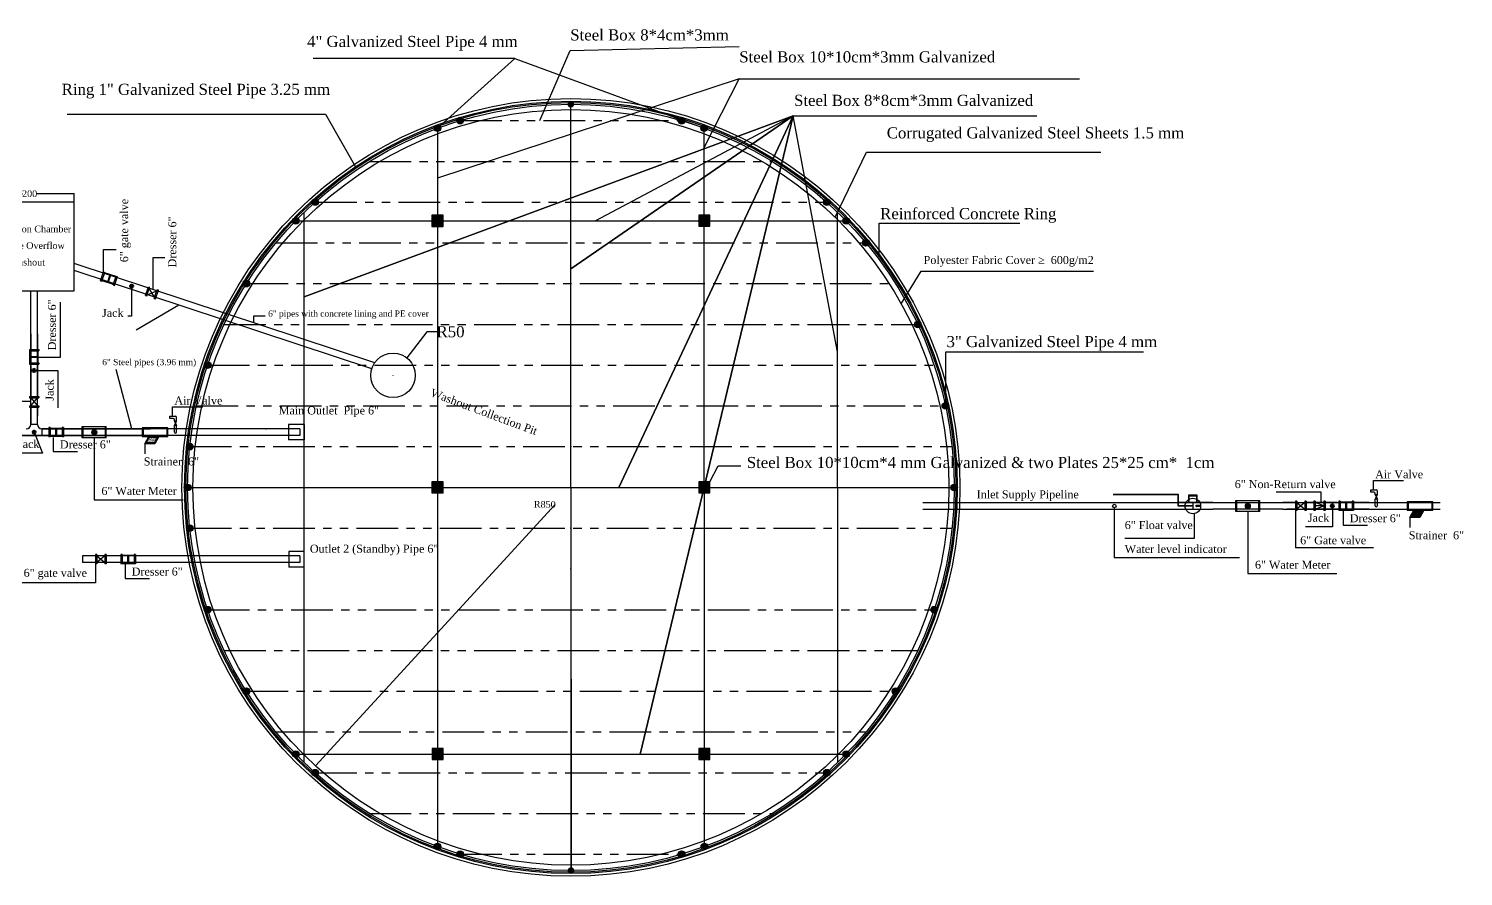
# Model space of a CAD drawing. Header units: centimetres. Extents: x 19229 to 24071, y 10219 to 13664.
# Drawn here: x 20845 to 24071, y 11757 to 13664 of the extents above; entities that cross this region are included whole.
import ezdxf

# ---------------------------------------------------------------- set-up
doc = ezdxf.new("R2010")
doc.units = ezdxf.units.CM
doc.linetypes.add('PHANTOM2', pattern=[1.25, 0.625, -0.125, 0.125, -0.125, 0.125, -0.125])
doc.layers.get('0').update_dxf_attribs({"linetype": 'CONTINUOUS'})
doc.layers.get('DEFPOINTS').update_dxf_attribs({"linetype": 'CONTINUOUS'})
doc.layers.add('DIM6', color=180, linetype='CONTINUOUS')
doc.styles.add('style2', font='times.ttf', dxfattribs={"height": 15})
doc.styles.add('style3', font='times.ttf', dxfattribs={"height": 25})
doc.dimstyles.get("Standard").update_dxf_attribs({"dimtxt": 15, "dimasz": 0.18, "dimexe": 0.18, "dimexo": 0.0625, "dimgap": 0.09, "dimtad": 0, "dimtih": 1, "dimtoh": 1, "dimdec": 0, "dimzin": 0, "dimdsep": 46, "dimtxsty": 'style2', "dimcen": 0.09, "dimadec": 0, "dimazin": 0, "dimtfac": 1, "dimtdec": 0, "dimtofl": 0, "dimtmove": 0, "dimatfit": 3, "dimfxl": 1, "dimtolj": 1, "dimtzin": 0, "dimarcsym": 0})

# ---------------------------------------------------------------- blocks, each defined once
blk = doc.blocks.new('*D40')
at = {"color": 0, "lineweight": -2, "transparency": 16777216}
for p, q in [((20746.7, 13274.1), (20746.7, 13292.9)), ((20746.9, 13292.7), (20830.7, 13292.7)), ((20946.6, 13292.7), (20862.8, 13292.7)), ((20946.7, 13274.1), (20946.7, 13292.9))]:
    blk.add_line(p, q, dxfattribs=at)
at = {"color": 0, "transparency": 16777216}
for points in [[(20746.9, 13292.7), (20746.9, 13292.7), (20746.7, 13292.7)], [(20946.6, 13292.7), (20946.6, 13292.7), (20946.7, 13292.7)]]:
    blk.add_solid(points, dxfattribs=at)
at = {"layer": 'DEFPOINTS', "color": 0, "transparency": 16777216}
for p in [(20746.7, 13274), (20946.7, 13292.7), (20946.7, 13274)]:
    blk.add_point(p, dxfattribs=at)
at = {"color": 0, "transparency": 16777216, "insert": (20846.7, 13292.7), "char_height": 15, "attachment_point": 5, "style": 'style2'}
blk.add_mtext('\\A1;200', dxfattribs=at)
blk = doc.blocks.new('*D42')
at = {"color": 0, "lineweight": -2, "transparency": 16777216}
for p, q in [((21740.2, 12982), (21694.9, 12923.6)), ((21763.5, 12982), (21740.2, 12982)), ((21664, 12884), (21664.2, 12884)), ((21664.1, 12883.9), (21664.1, 12884.1))]:
    blk.add_line(p, q, dxfattribs=at)
at = {"color": 0, "transparency": 16777216}
blk.add_solid([(21694.9, 12923.6), (21694.9, 12923.6), (21694.8, 12923.5)], dxfattribs=at)
at = {"layer": 'DEFPOINTS', "color": 0, "transparency": 16777216}
for p in [(21694.8, 12923.5), (21664.1, 12884)]:
    blk.add_point(p, dxfattribs=at)
at = {"color": 0, "transparency": 16777216, "insert": (21793.4, 12982), "char_height": 25, "attachment_point": 5, "style": 'style3'}
blk.add_mtext('\\A1;R50', dxfattribs=at)
blk = doc.blocks.new('*D77')
at = {"color": 0, "lineweight": -2, "ltscale": 20, "transparency": 16777216}
for p, q in [((22029, 12593.7), (21489.5, 12005.8)), ((22028.9, 12593.7), (22029, 12593.7))]:
    blk.add_line(p, q, dxfattribs=at)
at = {"color": 0, "ltscale": 20, "transparency": 16777216}
blk.add_solid([(21489.5, 12005.8), (21489.5, 12005.7), (21489.4, 12005.6)], dxfattribs=at)
at = {"layer": 'DEFPOINTS', "color": 0, "ltscale": 20, "transparency": 16777216}
for p in [(22064.1, 12631.9), (21489.4, 12005.6)]:
    blk.add_point(p, dxfattribs=at)
at = {"color": 0, "ltscale": 20, "transparency": 16777216, "insert": (22005.3, 12593.7), "char_height": 15, "attachment_point": 5, "style": 'style2'}
blk.add_mtext('\\A1;R850', dxfattribs=at)

msp = doc.modelspace()

# ---------------------------------------------------------------- hatches: boundary and pattern name
at = {"ltscale": 20}
h = msp.add_hatch(color=7, dxfattribs=at)
h.dxf.hatch_style = 1
h.paths.add_polyline_path([(22930.1, 12631.9, -1), (21198.1, 12631.9, -0.19298), (21437.9, 13230.1, -0.060586), (21437.7, 13231.9, -0.100618), (21438.3, 13234.8, 0.194078), (21195.1, 12631.9, 1), (22933.1, 12631.9, 0.647529), (21486, 13280.7, -0.162192), (21490.8, 13280.9, -0.646028)])
h.paths.add_polyline_path([(21481.3, 13272.5, -0.043026), (21481.2, 13273.7, -0.11834), (21482, 13277.1, 0.015958), (21442, 13238.7, -0.162192), (21446.7, 13239.2, -0.013841)], flags=17)
h.paths.add_polyline_path([(22453, 12668.4), (23494.5, 12668.4), (23494.5, 12707.7), (22453, 12707.7)], flags=9)
at = {"ltscale": 100}
h = msp.add_hatch(color=7, dxfattribs=at)
h.dxf.hatch_style = 1
h.paths.add_polyline_path([(22071.2, 13493.9, 1), (22056.2, 13493.9, 1)])
h = msp.add_hatch(color=7, dxfattribs=at)
h.dxf.hatch_style = 1
h.paths.add_polyline_path([(21822.5, 13457.1, 1), (21807.5, 13457.1, 1)])
h = msp.add_hatch(color=7, dxfattribs=at)
h.dxf.hatch_style = 1
h.paths.add_polyline_path([(22320.6, 13457.1, 1), (22305.6, 13457.1, 1)])
h = msp.add_hatch(color=7, dxfattribs=at)
h.dxf.hatch_style = 1
h.paths.add_polyline_path([(21771.4, 13440, 1), (21756.4, 13440, 1)])
h = msp.add_hatch(color=7, dxfattribs=at)
h.dxf.hatch_style = 1
h.paths.add_polyline_path([(22371.5, 13440, 1), (22356.5, 13440, 1)])
h = msp.add_hatch(color=7, dxfattribs=at)
h.dxf.hatch_style = 1
h.paths.add_polyline_path([(21496.2, 13273.7, 1), (21481.2, 13273.7, 1)])
h = msp.add_hatch(color=7, dxfattribs=at)
h.dxf.hatch_style = 1
h.paths.add_polyline_path([(22647, 13273.7, 1), (22632, 13273.7, 1)])
h = msp.add_hatch(color=7, dxfattribs=at)
h.dxf.hatch_style = 1
h.paths.add_polyline_path([(21452.7, 13231.9, 1), (21437.7, 13231.9, 1)])
at = {"ltscale": 20}
h = msp.add_hatch(color=7, dxfattribs=at)
h.dxf.hatch_style = 1
h.paths.add_polyline_path([(21776.5, 13244.3), (21751.5, 13244.3), (21751.5, 13219.3), (21776.5, 13219.3)])
h = msp.add_hatch(color=7, dxfattribs=at)
h.dxf.hatch_style = 1
h.paths.add_polyline_path([(22376.5, 13244.4), (22351.5, 13244.4), (22351.5, 13219.4), (22376.5, 13219.4)])
at = {"ltscale": 100}
h = msp.add_hatch(color=7, dxfattribs=at)
h.dxf.hatch_style = 1
h.paths.add_polyline_path([(22690.5, 13231.9, 1), (22675.5, 13231.9, 1)])
h = msp.add_hatch(color=7, dxfattribs=at)
h.dxf.hatch_style = 1
h.paths.add_polyline_path([(22735.2, 13182, 1), (22720.2, 13182, 1)])
h = msp.add_hatch(color=7, dxfattribs=at)
h.dxf.hatch_style = 1
h.paths.add_polyline_path([(21341.6, 13090.4, 1), (21326.6, 13090.4, 1)])
h = msp.add_hatch(color=7, dxfattribs=at)
h.dxf.hatch_style = 1
h.paths.add_polyline_path([(22851.7, 12998.7, 1), (22836.7, 12998.7, 1)])
h = msp.add_hatch(color=7, dxfattribs=at)
h.dxf.hatch_style = 1
h.paths.add_polyline_path([(21254.6, 12907, 1), (21239.6, 12907, 1)])
h = msp.add_hatch(color=7, dxfattribs=at)
h.dxf.hatch_style = 1
h.paths.add_polyline_path([(22913.8, 12815.3, 1), (22898.8, 12815.3, 1)])
h = msp.add_hatch()
h.set_pattern_fill('AR-SAND', scale=0.05)
h.set_pattern_definition([(37.5, (-2994.5008, 104.8492), (-0.08000156, 2.44706619), [0, -1.9304, 0, -2.159, 0, -2.06375]), (7.5, (-2994.5008, 104.8492), (2.2476164, 3.5841255), [0, -1.0414, 0, -1.7399, 0, -0.66675]), (327.5, (-2996.063, 104.8492), (3.95496185, 0.00718592), [0, -0.635, 0, -2.286, 0, -2.9845]), (317.5, (-2996.063, 104.849), (3.81778226, 1.1146466), [0, -0.3175, 0, -1.4986, 0, -1.7145])])
h.paths.add_polyline_path([(21134, 12744.7), (21115.8, 12744.7), (21109, 12732), (21127.2, 12732)])
h = msp.add_hatch(color=7, dxfattribs=at)
h.dxf.hatch_style = 1
h.paths.add_polyline_path([(21214.5, 12723.6, 1), (21199.5, 12723.6, 1)])
h = msp.add_hatch(color=7, dxfattribs=at)
h.dxf.hatch_style = 1
h.paths.add_polyline_path([(21209.6, 12631.9, 1), (21194.6, 12631.9, 1)])
at = {"ltscale": 20}
h = msp.add_hatch(color=7, dxfattribs=at)
h.dxf.hatch_style = 1
h.paths.add_polyline_path([(21776.6, 12644.4), (21751.6, 12644.4), (21751.6, 12619.4), (21776.6, 12619.4)])
at = {"ltscale": 100}
h = msp.add_hatch(color=7, dxfattribs=at)
h.dxf.hatch_style = 1
h.paths.add_polyline_path([(22376.6, 12631.9), (22351.6, 12631.9), (22351.6, 12619.4), (22376.6, 12619.4)])
h.paths.add_polyline_path([(22376.6, 12644.4), (22351.6, 12644.4), (22351.6, 12631.9), (22376.6, 12631.9)])
h = msp.add_hatch(color=7, dxfattribs=at)
h.dxf.hatch_style = 1
h.paths.add_polyline_path([(22933.6, 12631.9, 1), (22918.6, 12631.9, 1)])
h = msp.add_hatch()
h.set_pattern_fill('AR-SAND', scale=0.05)
h.set_pattern_definition([(37.5, (-149.3201, -61.19), (-0.08000156, 2.44706619), [0, -1.9304, 0, -2.159, 0, -2.06375]), (7.5, (-149.32, -61.19), (2.2476164, 3.5841255), [0, -1.0414, 0, -1.7399, 0, -0.66675]), (327.5, (-150.8822, -61.19), (3.95496185, 0.00718592), [0, -0.635, 0, -2.286, 0, -2.9845]), (317.5, (-150.8822, -61.19), (3.81778226, 1.1146466), [0, -0.3175, 0, -1.4986, 0, -1.7145])])
h.paths.add_polyline_path([(23979.2, 12578.6), (23961, 12578.6), (23954.2, 12565.9), (23972.4, 12565.9)])
h = msp.add_hatch(color=7, dxfattribs=at)
h.dxf.hatch_style = 1
h.paths.add_polyline_path([(21214.5, 12540.2, 1), (21199.5, 12540.2, 1)])
h = msp.add_hatch(color=7, dxfattribs=at)
h.dxf.hatch_style = 1
h.paths.add_polyline_path([(21254.6, 12356.8, 1), (21239.6, 12356.8, 1)])
h = msp.add_hatch(color=7, dxfattribs=at)
h.dxf.hatch_style = 1
h.paths.add_polyline_path([(22888.5, 12356.8, 1), (22873.5, 12356.8, 1)])
h = msp.add_hatch(color=7, dxfattribs=at)
h.dxf.hatch_style = 1
h.paths.add_polyline_path([(21341.6, 12173.4, 1), (21326.6, 12173.4, 1)])
h = msp.add_hatch(color=7, dxfattribs=at)
h.dxf.hatch_style = 1
h.paths.add_polyline_path([(22801.5, 12173.4, 1), (22786.5, 12173.4, 1)])
h = msp.add_hatch(color=7, dxfattribs=at)
h.dxf.hatch_style = 1
h.paths.add_polyline_path([(21452.7, 12031.9, 1), (21437.7, 12031.9, 1)])
at = {"ltscale": 20}
h = msp.add_hatch(color=7, dxfattribs=at)
h.dxf.hatch_style = 1
h.paths.add_polyline_path([(21776.6, 12044.4), (21751.7, 12044.4), (21751.7, 12019.4), (21776.6, 12019.4)])
h = msp.add_hatch(color=7, dxfattribs=at)
h.dxf.hatch_style = 1
h.paths.add_polyline_path([(22376.6, 12044.4), (22351.7, 12044.4), (22351.7, 12019.4), (22376.6, 12019.4)])
at = {"ltscale": 100}
h = msp.add_hatch(color=7, dxfattribs=at)
h.dxf.hatch_style = 1
h.paths.add_polyline_path([(22690.5, 12031.9, 1), (22675.5, 12031.9, 1)])
h = msp.add_hatch(color=7, dxfattribs=at)
h.dxf.hatch_style = 1
h.paths.add_polyline_path([(21496.2, 11990, 1), (21481.2, 11990, 1)])
h = msp.add_hatch(color=7, dxfattribs=at)
h.dxf.hatch_style = 1
h.paths.add_polyline_path([(22647, 11990, 1), (22632, 11990, 1)])
h = msp.add_hatch(color=7, dxfattribs=at)
h.dxf.hatch_style = 1
h.paths.add_polyline_path([(21771.4, 11823.8, 1), (21756.4, 11823.8, 1)])
h = msp.add_hatch(color=7, dxfattribs=at)
h.dxf.hatch_style = 1
h.paths.add_polyline_path([(21822.5, 11806.7, 1), (21807.5, 11806.7, 1)])
h = msp.add_hatch(color=7, dxfattribs=at)
h.dxf.hatch_style = 1
h.paths.add_polyline_path([(22320.6, 11806.7, 1), (22305.6, 11806.7, 1)])
h = msp.add_hatch(color=7, dxfattribs=at)
h.dxf.hatch_style = 1
h.paths.add_polyline_path([(22371.7, 11823.8, 1), (22356.7, 11823.8, 1)])
h = msp.add_hatch(color=7, dxfattribs=at)
h.dxf.hatch_style = 1
h.paths.add_polyline_path([(22071.8, 11769.9, 1), (22056.8, 11769.9, 1)])
at = {"layer": 'DIM6', "linetype": 'Continuous', "lineweight": 50}
h = msp.add_hatch(color=7, dxfattribs=at)
edge = h.paths.add_edge_path()
edge.add_arc((21076.1, 13084.5), 3.34, 0, 360)
h = msp.add_hatch(color=7, dxfattribs=at)
edge = h.paths.add_edge_path()
edge.add_arc((20856.5, 12895.1), 3.34, 0, 360)
h = msp.add_hatch(color=7, dxfattribs=at)
edge = h.paths.add_edge_path()
edge.add_arc((20856.8, 12756.4), 3.34, 0, 360)
h = msp.add_hatch(color=7, dxfattribs=at)
edge = h.paths.add_edge_path()
edge.add_arc((23776.6, 12590.4), 3.34, 0, 360)

# ---------------------------------------------------------------- linework, layer by layer
at = {"color": 7, "ltscale": 100}
for p, q in [((22062.6, 13614.9), (22442.2, 13623.9)), ((21994.1, 13457.1), (22062.6, 13614.9)), ((22364, 13396.6), (22442.4, 13551.1)), ((22442.4, 13551.1), (23208, 13551.1)), ((22907.6, 12937.3), (23352.2, 12937.3)), ((22376.6, 12644.4), (22395.6, 12680.4)), ((22395.6, 12680.4), (22446.5, 12680.4))]:
    msp.add_line(p, q, dxfattribs=at)
at = {"color": 7, "ltscale": 20}
for p, q in [((21938, 13596.6), (21484.5, 13596.6)), ((21763.9, 13440), (21938, 13596.6)), ((21938, 13596.6), (22364, 13440)), ((22442.4, 13551.1), (21763.9, 13327.5)), ((22064.3, 11769.9), (22063.8, 13493.9)), ((22563.7, 13468.3), (21463.9, 13061)), ((21463.9, 13061), (22563.7, 13468.3)), ((21512.4, 13471.6), (21579.8, 13353.4)), ((22563.7, 13468.3), (22063.9, 13123.9)), ((22063.9, 13123.9), (22563.7, 13468.3)), ((22563.7, 13468.3), (22119.4, 13231.9)), ((22563.7, 13468.3), (22171.5, 12631.9)), ((22171.5, 12631.9), (22563.7, 13468.3)), ((22563.7, 13468.3), (22219.8, 12031.9)), ((22219.8, 12031.9), (22563.7, 13468.3)), ((22664, 12936.9), (22563.7, 13468.3)), ((22563.7, 13468.3), (23112.1, 13468.3)), ((21763.9, 13440), (21763.9, 11816.3)), ((21464.3, 12012.8), (21463.9, 13250.6)), ((21464.3, 12012.8), (21463.9, 13250.6)), ((22664.3, 12013.2), (22663.9, 13251.9)), ((22807.1, 13044.7), (22852.1, 13118.5)), ((22852.1, 13118.5), (23239.1, 13118.5)), ((21350.8, 13002.1), (21350.8, 13017.7)), ((21350.8, 13017.7), (21376.4, 13017.7)), ((22064.1, 12631.9), (22064.3, 11769.9)), ((20965.8, 12477.6), (20965.8, 12462.6)), ((21454.3, 12477.6), (21454.3, 12462.6))]:
    msp.add_line(p, q, dxfattribs=at)
at = {"color": 7}
for p, q in [((20931.1, 13471.6), (21512.4, 13471.6)), ((22364.2, 11816.3), (22364, 13440)), ((22658.1, 13239.9), (22729, 13386.2)), ((22729, 13386.2), (23256.2, 13386.2)), ((21445.2, 13231.9), (22683, 13231.9)), ((22757.3, 13151), (22757.3, 13226.3)), ((22757.3, 13226.3), (23074, 13226.3)), ((21012.9, 13116.7), (21012.9, 13167.5)), ((21012.9, 13167.5), (21041, 13167.5)), ((21623, 12912.4), (20946.7, 13135.4)), ((21124.8, 13076.7), (21124.8, 13149.2)), ((21124.8, 13149.2), (21150.7, 13149.2)), ((21616.4, 12898.8), (20946.7, 13119.6)), ((21012.9, 13116.7), (21015.8, 13115.8)), ((21041, 13106.1), (21015.4, 13114.5)), ((21022.2, 13094.7), (21026.9, 13108.9)), ((21023.2, 13094.4), (21027.9, 13108.6)), ((21024.1, 13094.1), (21028.8, 13108.3)), ((20849.2, 12773.7), (20849.2, 13074)), ((20864.2, 12773.7), (20864.2, 13074)), ((21035.2, 13088.6), (21009.6, 13097)), ((21034.8, 13087.4), (21037.7, 13086.4)), ((21076.1, 13081.2), (21076.1, 13017.1)), ((20849.2, 12773.7), (20849.2, 13054.2)), ((20864.2, 12773.7), (20864.2, 13054.2)), ((20915.9, 12924.7), (20915.9, 13048.8)), ((21181.9, 13042), (21086.5, 12985.9)), ((21076.1, 13017.1), (21067.3, 13017.1)), ((20847.5, 12912.5), (20847.5, 12939.5)), ((20866, 12912.5), (20866, 12939.5)), ((20849.2, 12926.7), (20864.2, 12926.7)), ((20849.2, 12925.7), (20864.2, 12925.7)), ((20849.2, 12924.7), (20864.2, 12924.7)), ((20864.2, 12924.7), (20915.9, 12924.7)), ((22907.6, 12815.3), (22907.6, 12937.3)), ((20858.3, 12894.6), (20909.8, 12894.6)), ((20909.8, 12894.6), (20909.8, 12810.9)), ((21076.8, 12763.7), (21041.3, 12897.3)), ((20849.2, 12825.2), (20809.3, 12825.2)), ((21168.3, 12813.3), (21236, 12813.3)), ((20597.5, 12748.7), (21118.3, 12748.7)), ((21454.2, 12748.7), (20706.7, 12748.7)), ((20864.2, 12773.7), (20849.2, 12773.7)), ((20856.8, 12756.4), (20875.9, 12709.1)), ((21454.2, 12763.7), (20874.2, 12763.7)), ((21214.2, 12763.7), (20874.2, 12763.7)), ((21439.2, 12763.7), (20874.2, 12763.7)), ((20874.2, 12763.7), (21118.3, 12763.7)), ((20874.2, 12763.7), (20874.2, 12748.7)), ((20892.8, 12765.4), (20919.8, 12765.4)), ((20892.8, 12746.9), (20919.8, 12746.9)), ((20905.1, 12763.7), (20905.1, 12748.7)), ((20906.1, 12763.7), (20906.1, 12748.7)), ((20907.1, 12763.7), (20907.1, 12748.7)), ((20965.1, 12768.7), (21019.1, 12768.7)), ((20965.1, 12743.7), (20965.1, 12768.7)), ((20967.1, 12743.7), (20967.1, 12768.7)), ((20986.7, 12756.2), (20989.7, 12756.2)), ((20989.7, 12756.2), (20986.7, 12756.2)), ((20986.7, 12756.2), (20989.7, 12756.2)), ((20990, 12757.3), (20987.4, 12758.8)), ((20987.4, 12758.8), (20990, 12757.3)), ((20990, 12755), (20987.4, 12753.5)), ((20987.4, 12753.5), (20990, 12755)), ((20990.9, 12758.2), (20989.4, 12760.8)), ((20989.4, 12760.8), (20990.9, 12758.2)), ((20989.4, 12751.5), (20990.9, 12754.1)), ((20992.1, 12758.5), (20992.1, 12761.5)), ((20992.1, 12758.5), (20992.1, 12761.5)), ((20992.1, 12750.8), (20992.1, 12753.8)), ((20992.1, 12753.8), (20992.1, 12750.8)), ((20993.3, 12758.2), (20994.8, 12760.8)), ((20994.8, 12760.8), (20993.3, 12758.2)), ((20993.3, 12754.1), (20994.8, 12751.5)), ((20994.8, 12751.5), (20993.3, 12754.1)), ((20994.2, 12757.3), (20996.8, 12758.8)), ((20994.2, 12755), (20996.8, 12753.5)), ((20996.8, 12753.5), (20994.2, 12755)), ((20994.5, 12756.2), (20997.5, 12756.2)), ((20997.5, 12756.2), (20994.5, 12756.2)), ((21214.2, 12763.7), (21014.2, 12763.7)), ((21017.1, 12743.7), (21017.1, 12768.7)), ((21019.1, 12743.7), (21019.1, 12768.7)), ((21214.2, 12763.7), (21114.2, 12763.7)), ((21464.2, 12773.7), (21429.2, 12773.7)), ((21429.2, 12773.7), (21429.2, 12738.7)), ((21454.2, 12763.7), (21454.2, 12748.7)), ((21464.2, 12773.7), (21464.2, 12738.7)), ((20899.6, 12744.1), (20899.6, 12712.9)), ((20899.6, 12712.9), (20954.7, 12712.9)), ((21019.1, 12743.7), (20965.1, 12743.7)), ((20992.1, 12743.7), (20992.1, 12604.2)), ((21105.7, 12730), (21105.7, 12707.7)), ((21464.2, 12738.7), (21429.2, 12738.7)), ((20875.9, 12709.1), (20815.2, 12709.1)), ((21202.1, 12631.9), (22926.1, 12631.9)), ((22364.1, 12631.9), (22364.3, 12631.9)), ((22364.1, 12631.9), (22364.3, 12631.9)), ((23430.9, 12616.3), (23283.8, 12616.3)), ((23430.9, 12590.8), (23430.9, 12616.3)), ((23751.2, 12621.1), (23650.1, 12621.1)), ((23868.9, 12647.3), (23936.5, 12647.3)), ((20992.1, 12604.2), (21192.2, 12604.2)), ((22855.8, 12597.6), (23507.8, 12597.6)), ((23429.6, 12615), (23283.8, 12615)), ((23286.2, 12585.9), (23286.2, 12474.2)), ((23429.6, 12589.5), (23429.6, 12615)), ((23462.9, 12589.5), (23429.6, 12589.5)), ((23462.9, 12590.8), (23430.9, 12590.8)), ((23472.4, 12614.3), (23452.9, 12614.3)), ((23452.9, 12614.3), (23452.9, 12599.9)), ((23453.9, 12612.9), (23470.9, 12612.9)), ((23453.9, 12612.9), (23453.9, 12599.9)), ((23462.9, 12614.3), (23462.9, 12612.9)), ((23462.9, 12614.3), (23467.9, 12612.9)), ((23467.9, 12614.3), (23462.9, 12612.9)), ((23462.9, 12597.6), (23462.9, 12582.6)), ((23467.9, 12614.3), (23467.9, 12612.9)), ((23467.9, 12612.9), (23467.9, 12614.3)), ((23480.3, 12591.4), (23470, 12591.4)), ((23480.3, 12588.9), (23470, 12588.9)), ((23470.9, 12612.9), (23470.9, 12600)), ((23472.4, 12600), (23472.4, 12614.3)), ((23507.8, 12597.6), (23665, 12597.6)), ((23559.4, 12602.6), (23613.4, 12602.6)), ((23559.4, 12577.6), (23559.4, 12602.6)), ((23561.4, 12577.6), (23561.4, 12602.6)), ((23581, 12590.1), (23584, 12590.1)), ((23584, 12590.1), (23581, 12590.1)), ((23581, 12590.1), (23584, 12590.1)), ((23584.3, 12591.3), (23581.7, 12592.8)), ((23581.7, 12592.8), (23584.3, 12591.3)), ((23584.3, 12588.9), (23581.7, 12587.4)), ((23581.7, 12587.4), (23584.3, 12588.9)), ((23585.2, 12592.2), (23583.7, 12594.8)), ((23583.7, 12594.8), (23585.2, 12592.2)), ((23583.7, 12585.4), (23585.2, 12588)), ((23586.4, 12592.5), (23586.4, 12595.5)), ((23586.4, 12592.5), (23586.4, 12595.5)), ((23586.4, 12584.7), (23586.4, 12587.7)), ((23586.4, 12587.7), (23586.4, 12584.7)), ((23587.6, 12592.2), (23589.1, 12594.8)), ((23589.1, 12594.8), (23587.6, 12592.2)), ((23587.6, 12588), (23589.1, 12585.4)), ((23589.1, 12585.4), (23587.6, 12588)), ((23588.5, 12591.3), (23591.1, 12592.8)), ((23588.5, 12588.9), (23591.1, 12587.4)), ((23591.1, 12587.4), (23588.5, 12588.9)), ((23588.8, 12590.1), (23591.8, 12590.1)), ((23591.8, 12590.1), (23588.8, 12590.1)), ((23611.4, 12577.6), (23611.4, 12602.6)), ((23613.4, 12577.6), (23613.4, 12602.6)), ((23665, 12597.6), (24019.4, 12597.6)), ((23777, 12587.1), (23777, 12543.1)), ((23793.9, 12599.3), (23820.9, 12599.3)), ((23806.2, 12597.6), (23806.2, 12582.6)), ((23807.2, 12597.6), (23807.2, 12582.6)), ((23808.2, 12597.6), (23808.2, 12582.6)), ((22855.8, 12582.6), (23507.8, 12582.6)), ((23465.5, 12572.8), (23465.5, 12517.1)), ((23665, 12582.6), (23507.8, 12582.6)), ((23613.4, 12577.6), (23559.4, 12577.6)), ((23586.4, 12577.6), (23586.4, 12438.2)), ((23665, 12582.6), (24019.4, 12582.6)), ((23693.9, 12579.6), (23693.9, 12496.3)), ((23793.9, 12580.9), (23820.9, 12580.9)), ((23800.7, 12578.1), (23800.7, 12546.8)), ((23950.9, 12563.9), (23950.9, 12541.7)), ((23777, 12543.1), (23716.3, 12543.1)), ((23800.7, 12546.8), (23855.8, 12546.8)), ((21464.3, 12487.6), (21429.3, 12487.6)), ((21429.3, 12487.6), (21429.3, 12452.6)), ((23465.5, 12517.1), (23309.6, 12517.1)), ((23868.9, 12496.3), (23693.9, 12496.3)), ((21454.3, 12477.6), (20965.8, 12477.6)), ((21439.3, 12477.6), (20965.8, 12477.6)), ((21454.3, 12462.6), (20965.8, 12462.6)), ((20995.2, 12459.6), (20995.2, 12417.1)), ((20995.2, 12459.6), (20995.2, 12417.1)), ((21054.5, 12479.3), (21081.5, 12479.3)), ((21054.5, 12460.9), (21081.5, 12460.9)), ((21061.2, 12458.1), (21061.2, 12426.8)), ((21066.7, 12477.6), (21066.7, 12462.6)), ((21067.7, 12477.6), (21067.7, 12462.6)), ((21068.7, 12477.6), (21068.7, 12462.6)), ((23286.2, 12474.2), (23567.5, 12474.2)), ((21061.2, 12426.8), (21116.3, 12426.8)), ((21464.3, 12452.6), (21429.3, 12452.6)), ((23586.4, 12438.2), (23786.4, 12438.2)), ((20995.2, 12417.1), (20812, 12417.1)), ((20995.2, 12417.1), (20812, 12417.1)), ((21445.2, 12031.9), (22683, 12031.9))]:
    msp.add_line(p, q, dxfattribs=at)
at = {"color": 7, "linetype": 'PHANTOM2', "ltscale": 150}
for p, q in [((21815, 13457.1), (22313.1, 13457.1)), ((21611.3, 13365.4), (22516.8, 13365.4)), ((21488.7, 13273.7), (22639.5, 13273.7)), ((21400.5, 13182), (22727.7, 13182)), ((21334.1, 13090.4), (22794, 13090.4)), ((21284, 12998.7), (22844.2, 12998.7)), ((21247.1, 12907), (22881, 12907)), ((21221.8, 12815.3), (22906.3, 12815.3)), ((21207, 12723.6), (22921.2, 12723.6)), ((21207, 12540.2), (22921.2, 12540.2)), ((21247.1, 12356.8), (22881, 12356.8)), ((21284, 12265.1), (22844.2, 12265.1)), ((21334.1, 12173.4), (22794, 12173.4)), ((21400.5, 12081.7), (22727.7, 12081.7)), ((21488.7, 11990), (22639.5, 11990)), ((21611.3, 11898.4), (22516.8, 11898.4)), ((21815, 11806.7), (22313.1, 11806.7))]:
    msp.add_line(p, q, dxfattribs=at)
at = {"color": 7}
for points in [[(20746.7, 13074), (20946.7, 13074), (20946.7, 13274), (20746.7, 13274)], [(21751.5, 13219.3), (21776.5, 13219.3), (21776.5, 13244.3), (21751.5, 13244.3)], [(21751.5, 13219.3), (21776.5, 13219.3), (21776.5, 13244.3), (21751.5, 13244.3)], [(22351.5, 13219.4), (22376.5, 13219.4), (22376.5, 13244.4), (22351.5, 13244.4)], [(22351.5, 13219.4), (22376.5, 13219.4), (22376.5, 13244.4), (22351.5, 13244.4)], [(20991, 12755.6), (20993.2, 12755.6), (20993.2, 12757), (20991, 12757)], [(21099.8, 12746.7), (21157.7, 12746.7), (21157.7, 12765.7), (21099.8, 12765.7)], [(21101.8, 12748.7), (21155.7, 12748.7), (21155.7, 12763.7), (21101.8, 12763.7)], [(21105.7, 12730), (21114.6, 12746.7), (21137.3, 12746.7), (21128.4, 12730)], [(21105.7, 12730), (21114.6, 12746.7), (21137.3, 12746.7), (21128.4, 12730)], [(21114.6, 12746.7), (21137.3, 12746.7), (21128.4, 12730), (21105.7, 12730)], [(21109, 12732), (21115.8, 12744.7), (21134, 12744.7), (21127.2, 12732)], [(21751.6, 12619.4), (21776.6, 12619.4), (21776.6, 12644.4), (21751.6, 12644.4)], [(21751.6, 12619.4), (21776.6, 12619.4), (21776.6, 12644.4), (21751.6, 12644.4)], [(22351.6, 12619.4), (22376.6, 12619.4), (22376.6, 12644.4), (22351.6, 12644.4)], [(23585.3, 12589.6), (23587.5, 12589.6), (23587.5, 12590.9), (23585.3, 12590.9)], [(23945, 12580.6), (24002.9, 12580.6), (24002.9, 12599.6), (23945, 12599.6)], [(23947, 12582.6), (24000.9, 12582.6), (24000.9, 12597.6), (23947, 12597.6)], [(23950.9, 12563.9), (23959.8, 12580.6), (23982.5, 12580.6), (23973.6, 12563.9)], [(23950.9, 12563.9), (23959.8, 12580.6), (23982.5, 12580.6), (23973.6, 12563.9)], [(23959.8, 12580.6), (23982.5, 12580.6), (23973.6, 12563.9), (23950.9, 12563.9)], [(23954.2, 12565.9), (23961, 12578.6), (23979.2, 12578.6), (23972.4, 12565.9)], [(21751.7, 12019.4), (21776.6, 12019.4), (21776.6, 12044.4), (21751.7, 12044.4)], [(21751.7, 12019.4), (21776.6, 12019.4), (21776.6, 12044.4), (21751.7, 12044.4)], [(22351.7, 12019.4), (22376.6, 12019.4), (22376.6, 12044.4), (22351.7, 12044.4)], [(22351.7, 12019.4), (22376.6, 12019.4), (22376.6, 12044.4), (22351.7, 12044.4)]]:
    msp.add_lwpolyline(points, close=True, dxfattribs=at)
for centre, radius in [((22064.1, 12631.9), 875), ((22064.1, 12631.9), 869), ((22064.1, 12631.9), 866), ((22064.1, 12631.9), 862), ((22064.1, 12631.9), 850), ((21664.1, 12884), 50), ((20992.1, 12756.2), 5.39), ((20992.1, 12756.2), 2.39), ((23286.2, 12589.9), 3.98), ((23462.9, 12590.1), 17.5), ((23471.3, 12590.1), 1.79), ((23586.4, 12590.1), 5.39), ((23586.4, 12590.1), 2.39)]:
    msp.add_circle(centre, radius, dxfattribs=at)
at = {"color": 7, "ltscale": 100}
for centre in [(21815, 13457.1), (22313.1, 13457.1), (21763.9, 13440), (22364, 13440), (21488.7, 13273.7), (22639.5, 13273.7), (21445.2, 13231.9), (22683, 13231.9), (22727.7, 13182), (21334.1, 13090.4), (22844.2, 12998.7), (21247.1, 12907), (22906.3, 12815.3), (21207, 12723.6), (21202.1, 12631.9), (22926.1, 12631.9), (21207, 12540.2), (21247.1, 12356.8), (22881, 12356.8), (21334.1, 12173.4), (22794, 12173.4), (21445.2, 12031.9), (22683, 12031.9), (21488.7, 11990), (22639.5, 11990), (21763.9, 11823.8), (21815, 11806.7), (22313.1, 11806.7), (22364.2, 11823.8)]:
    msp.add_circle(centre, 7.5, dxfattribs=at)
at = {"color": 7}
for centre, start, end in [((20839.2, 12773.7), 270, 0), ((20874.2, 12773.7), 180, 270), ((20874.2, 12773.7), 180, 270)]:
    msp.add_arc(centre, 10, start, end, dxfattribs=at)
for p in [(22064, 13457.1), (22064, 13365.4), (22064, 13273.7), (22364, 13182), (22064, 13090.4), (22064, 12998.7), (22064, 12907), (22064, 12815.3), (20986.7, 12756.2), (20987.4, 12758.8), (20987.4, 12753.5), (20989.4, 12760.8), (20989.4, 12751.5), (20994.8, 12760.8), (20994.8, 12751.5), (20996.8, 12758.8), (20996.8, 12753.5), (20997.5, 12756.2), (21377.8, 12763.7), (22064.1, 12723.6), (22364.1, 12631.9), (22364.1, 12631.9), (23581, 12590.1), (23581.7, 12592.8), (23581.7, 12587.4), (23583.7, 12594.8), (23583.7, 12585.4), (23586.4, 12595.5), (23586.4, 12584.7), (23589.1, 12594.8), (23589.1, 12585.4), (23591.1, 12592.8), (23591.1, 12587.4), (23591.8, 12590.1), (22064.1, 12540.2), (22064.1, 12448.5), (22064.1, 12356.8), (22064.1, 12265.1), (22064.1, 12173.4), (22064.1, 12081.7), (22064.2, 11990), (22064.2, 11898.4), (22064.2, 11806.7)]:
    msp.add_point(p, dxfattribs=at)
at = {"layer": 'DIM6', "color": 7, "linetype": 'Continuous'}
for p, q in [((21006.4, 13096.8), (21012.9, 13116.7)), ((21009.2, 13095.8), (21015.8, 13115.8)), ((21034.8, 13087.4), (21041.4, 13107.3)), ((21037.7, 13086.4), (21044.3, 13106.4)), ((21041.4, 13107.3), (21044.3, 13106.4)), ((21006.4, 13096.8), (21009.2, 13095.8)), ((21107.2, 13063.5), (21113.7, 13083.5)), ((21110, 13062.6), (21116.6, 13082.5)), ((21111, 13065.4), (21132.6, 13074.1)), ((21113.7, 13083.5), (21116.6, 13082.5)), ((21127.9, 13059.8), (21115.7, 13079.7)), ((21127, 13057), (21133.6, 13076.9)), ((21129.8, 13056), (21136.4, 13076)), ((21133.6, 13076.9), (21136.4, 13076)), ((21107.2, 13063.5), (21110, 13062.6)), ((21127, 13057), (21129.8, 13056)), ((20849.2, 12977.8), (20849.2, 12911.3)), ((20864.2, 12977.8), (20864.2, 12833.3)), ((20846.2, 12942.5), (20867.2, 12942.5)), ((20846.2, 12942.5), (20846.2, 12939.5)), ((20846.2, 12939.5), (20867.2, 12939.5)), ((20867.2, 12942.5), (20867.2, 12939.5)), ((20846.2, 12912.5), (20867.2, 12912.5)), ((20846.2, 12912.5), (20846.2, 12909.5)), ((20846.2, 12909.5), (20867.2, 12909.5)), ((20849.2, 12906.3), (20849.2, 12833.3)), ((20867.2, 12912.5), (20867.2, 12909.5)), ((20846.2, 12836.3), (20846.2, 12833.3)), ((20846.2, 12836.3), (20867.2, 12836.3)), ((20846.2, 12833.3), (20867.2, 12833.3)), ((20846.2, 12815.4), (20846.2, 12812.4)), ((20846.2, 12815.4), (20867.2, 12815.4)), ((20846.2, 12812.4), (20867.2, 12812.4)), ((20849.2, 12815.4), (20864.2, 12833.3)), ((20849.2, 12833.3), (20864.2, 12815.4)), ((20849.2, 12815.4), (20849.2, 12773.7)), ((20856.7, 12836.3), (20856.7, 12833.3)), ((20864.2, 12815.4), (20864.2, 12792.7)), ((20867.2, 12836.3), (20867.2, 12833.3)), ((20867.2, 12815.4), (20867.2, 12812.4)), ((21168.3, 12792.1), (21168.3, 12813.3)), ((21162.3, 12787.1), (21162.3, 12792.1)), ((21162.3, 12792.1), (21174.3, 12792.1)), ((21169.3, 12787.1), (21162.3, 12787.1)), ((21172.3, 12781.2), (21172.3, 12784.1)), ((21177.3, 12781.2), (21172.3, 12781.2)), ((21172.3, 12781.2), (21177.3, 12771.2)), ((21172.3, 12771.2), (21177.3, 12781.2)), ((21177.3, 12781.2), (21177.3, 12789.1)), ((20958.2, 12748.7), (20813.7, 12748.7)), ((20886.7, 12763.7), (20874.2, 12763.7)), ((20889.8, 12766.7), (20889.8, 12745.7)), ((20892.8, 12766.7), (20889.8, 12766.7)), ((20892.8, 12745.7), (20889.8, 12745.7)), ((20891.7, 12776.2), (20891.7, 12776.2)), ((20958.2, 12763.7), (20891.7, 12763.7)), ((20892.8, 12766.7), (20892.8, 12745.7)), ((20919.8, 12766.7), (20919.8, 12745.7)), ((20922.8, 12766.7), (20919.8, 12766.7)), ((20922.8, 12745.7), (20919.8, 12745.7)), ((20922.8, 12766.7), (20922.8, 12745.7)), ((21172.3, 12756.1), (21172.3, 12771.2)), ((21177.3, 12771.2), (21172.3, 12771.2)), ((21177.3, 12771.2), (21172.3, 12771.2)), ((21177.3, 12756.1), (21177.3, 12771.2)), ((23751.2, 12597.6), (23751.2, 12621.1)), ((23862.9, 12621.1), (23862.9, 12626.1)), ((23862.9, 12626.1), (23874.9, 12626.1)), ((23869.9, 12621.1), (23862.9, 12621.1)), ((23868.9, 12626.1), (23868.9, 12647.3)), ((23872.9, 12615.2), (23872.9, 12618.1)), ((23877.9, 12615.2), (23877.9, 12623.1)), ((23507.8, 12597.6), (23431.7, 12597.6)), ((23696.9, 12597.6), (23665, 12597.6)), ((23696.9, 12600.6), (23693.9, 12600.6)), ((23693.9, 12600.6), (23693.9, 12579.6)), ((23696.9, 12600.6), (23696.9, 12579.6)), ((23696.9, 12597.6), (23714.7, 12582.6)), ((23714.7, 12597.6), (23696.9, 12582.6)), ((23717.7, 12600.6), (23714.7, 12600.6)), ((23714.7, 12600.6), (23714.7, 12579.6)), ((23787.7, 12597.6), (23714.7, 12597.6)), ((23717.7, 12590.1), (23714.7, 12590.1)), ((23717.7, 12600.6), (23717.7, 12579.6)), ((23734.7, 12600.6), (23734.7, 12579.6)), ((23737.7, 12600.6), (23734.7, 12600.6)), ((23760.7, 12590.1), (23734.7, 12590.1)), ((23737.7, 12600.6), (23737.7, 12579.6)), ((23757.7, 12590.1), (23737.7, 12597.6)), ((23737.7, 12582.6), (23757.7, 12590.1)), ((23757.7, 12600.6), (23757.7, 12579.6)), ((23760.7, 12600.6), (23757.7, 12600.6)), ((23760.7, 12600.6), (23760.7, 12579.6)), ((23790.9, 12600.6), (23790.9, 12579.6)), ((23793.9, 12600.6), (23790.9, 12600.6)), ((23792.7, 12610.2), (23792.7, 12610.2)), ((23859.2, 12597.6), (23792.7, 12597.6)), ((23793.9, 12600.6), (23793.9, 12579.6)), ((23820.9, 12600.6), (23820.9, 12579.6)), ((23823.9, 12600.6), (23820.9, 12600.6)), ((23823.9, 12600.6), (23823.9, 12579.6)), ((23877.9, 12615.2), (23872.9, 12615.2)), ((23872.9, 12615.2), (23877.9, 12605.2)), ((23872.9, 12605.2), (23877.9, 12615.2)), ((23872.9, 12590.1), (23872.9, 12605.2)), ((23877.9, 12605.2), (23872.9, 12605.2)), ((23877.9, 12605.2), (23872.9, 12605.2)), ((23877.9, 12590.1), (23877.9, 12605.2)), ((23696.9, 12582.6), (23674.1, 12582.6)), ((23696.9, 12579.6), (23693.9, 12579.6)), ((23859.2, 12582.6), (23714.7, 12582.6)), ((23717.7, 12579.6), (23714.7, 12579.6)), ((23737.7, 12579.6), (23734.7, 12579.6)), ((23760.7, 12579.6), (23757.7, 12579.6)), ((23793.9, 12579.6), (23790.9, 12579.6)), ((23823.9, 12579.6), (23820.9, 12579.6)), ((20998.2, 12480.6), (20995.2, 12480.6)), ((20995.2, 12480.6), (20995.2, 12459.6)), ((20998.2, 12480.6), (20995.2, 12480.6)), ((20995.2, 12480.6), (20995.2, 12459.6)), ((20998.2, 12459.6), (20995.2, 12459.6)), ((20998.2, 12459.6), (20995.2, 12459.6)), ((20998.2, 12480.6), (20998.2, 12459.6)), ((20998.2, 12480.6), (20998.2, 12459.6)), ((20998.2, 12477.6), (21016, 12462.6)), ((21016, 12477.6), (20998.2, 12462.6)), ((20998.2, 12477.6), (21016, 12462.6)), ((21016, 12477.6), (20998.2, 12462.6)), ((21019, 12480.6), (21016, 12480.6)), ((21016, 12480.6), (21016, 12459.6)), ((21019, 12480.6), (21016, 12480.6)), ((21016, 12480.6), (21016, 12459.6)), ((21019, 12470.1), (21016, 12470.1)), ((21019, 12470.1), (21016, 12470.1)), ((21019, 12459.6), (21016, 12459.6)), ((21019, 12459.6), (21016, 12459.6)), ((21019, 12480.6), (21019, 12459.6)), ((21019, 12480.6), (21019, 12459.6)), ((21051.5, 12480.6), (21051.5, 12459.6)), ((21054.5, 12480.6), (21051.5, 12480.6)), ((21054.5, 12459.6), (21051.5, 12459.6)), ((21054.5, 12480.6), (21054.5, 12459.6)), ((21081.5, 12480.6), (21081.5, 12459.6)), ((21084.5, 12480.6), (21081.5, 12480.6)), ((21084.5, 12459.6), (21081.5, 12459.6)), ((21084.5, 12480.6), (21084.5, 12459.6))]:
    msp.add_line(p, q, dxfattribs=at)
at = {"layer": 'DIM6', "color": 7, "linetype": 'Continuous', "lineweight": 50}
for centre in [(21076.1, 13084.5), (20856.5, 12895.1), (20856.8, 12756.4), (23776.6, 12590.4)]:
    msp.add_circle(centre, 3.34, dxfattribs=at)
at = {"layer": 'DIM6', "color": 7, "linetype": 'Continuous'}
for centre, radius, start, end in [((21169.3, 12784.1), 3, 0, 90), ((21174.3, 12789.1), 3, 0, 90), ((21174.8, 12756.8), 2.59, 195.0718, 344.9282), ((23869.9, 12618.1), 3, 0, 90), ((23874.9, 12623.1), 3, 0, 90), ((23875.4, 12590.8), 2.59, 195.0718, 344.9282)]:
    msp.add_arc(centre, radius, start, end, dxfattribs=at)

# ---------------------------------------------------------------- texts
at = {"color": 7, "style": 'style3'}
for s, height, p in [('4" Galvanized Steel Pipe 4 mm', 25, (21470.7, 13622.8)), ('Steel Box 8*4cm*3mm ', 25, (22062.6, 13637.5)), ('Steel Box 10*10cm*3mm Galvanized', 25, (22442.7, 13588.1)), (' Ring 1" Galvanized Steel Pipe 3.25 mm', 25, (20909.3, 13515.1)), ('Steel Box 8*8cm*3mm Galvanized', 25, (22565.9, 13490.3)), ('Corrugated Galvanized Steel Sheets 1.5 mm', 25, (22774.4, 13417.2)), ('Reinforced Concrete Ring', 25, (22759.6, 13235.4)), ('Collection Chamber', 15, (20757.2, 13205.9)), ('for the Overflow', 15, (20773.6, 13168.6)), (' & Washout', 15, (20771.7, 13131.1)), ('Polyester Fabric Cover ≥  600g/m2  ', 18, (22857.3, 13134.6)), ('Jack', 18, (21009.6, 13015.6)), ('6" pipes with concrete lining and PE cover', 14, (21383.1, 13016)), ('3" Galvanized Steel Pipe 4 mm', 25, (22908.9, 12947.5)), ('6" Steel pipes (3.96 mm) ', 14, (21010, 12906.9)), ('Air Valve', 18, (21172.2, 12818.4)), ('Main Outlet  Pipe 6"', 18, (21406.9, 12796.1)), ('Jack', 18, (20820.5, 12720.5)), ('Dresser 6"', 18, (20914.7, 12719.6)), ('Strainer  6"', 18, (21103.3, 12681.3)), ('Steel Box 10*10cm*4 mm Galvanized & two Plates 25*25 cm*  1cm', 25, (22459.6, 12675.5)), ('6" Non-Return valve', 18, (23557, 12630.3)), ('Air Valve', 18, (23872.8, 12652.4)), ('6" Water Meter', 18, (21008.2, 12614.9)), ('Inlet Supply Pipeline', 18, (22976.7, 12607.3)), ('6" Float valve', 18, (23309.6, 12538.2)), ('Jack', 18, (23721.6, 12554.5)), ('Dresser 6"', 18, (23815.8, 12553.6)), ('6" Gate valve', 18, (23704.2, 12503.9)), ('Strainer  6"', 18, (23948.4, 12515.3)), ('Outlet 2 (Standby) Pipe 6"', 18, (21477, 12485)), ('Water level indicator', 18, (23309.6, 12484.4)), ('6" Water Meter', 18, (23602.5, 12448.9)), ('6" gate valve', 18, (20833.2, 12430.7)), ('6" gate valve', 18, (20833.2, 12430.7)), ('Dresser 6"', 18, (21076.3, 12433.6))]:
    msp.add_text(s, height=height, dxfattribs=at).set_placement(p)
for s, rotation, p in [('6" gate valve', 90, (21068.3, 13138.5)), ('Dresser 6"', 90, (21176.4, 13126.9)), ('Dresser 6"', 90, (20906, 12940.3)), ('Jack', 90, (20900.5, 12827)), ('Washout Collection Pit', 339.516, (21746.6, 12837.9))]:
    msp.add_text(s, height=18, rotation=rotation, dxfattribs=at).set_placement(p)

# ---------------------------------------------------------------- dimensions: what is measured, and where the dimension line sits
at = {"color": 7}
dim = msp.add_aligned_dim(p1=(20746.7, 13274), p2=(20946.7, 13274), distance=18.7, dimstyle='Standard', dxfattribs=at)
dim.commit()
dim.dimension.update_dxf_attribs({"geometry": '*D40', "text_midpoint": (20846.7, 13292.7)})
dim = msp.add_radius_dim(center=(21664.1, 12884), mpoint=(21694.8, 12923.5), dimstyle='Standard', override={"dimtxsty": 'style3'}, dxfattribs=at)
dim.commit()
dim.dimension.update_dxf_attribs({"geometry": '*D42', "text_midpoint": (21793.4, 12982), "dimtype": 164})
at = {"color": 7, "ltscale": 20}
dim = msp.add_radius_dim(center=(22064.1, 12631.9), mpoint=(21489.4, 12005.6), dimstyle='Standard', dxfattribs=at)
dim.commit()
dim.dimension.update_dxf_attribs({"geometry": '*D77', "text_midpoint": (22005.3, 12593.7), "dimtype": 164})

doc.saveas('drawing.dxf')
